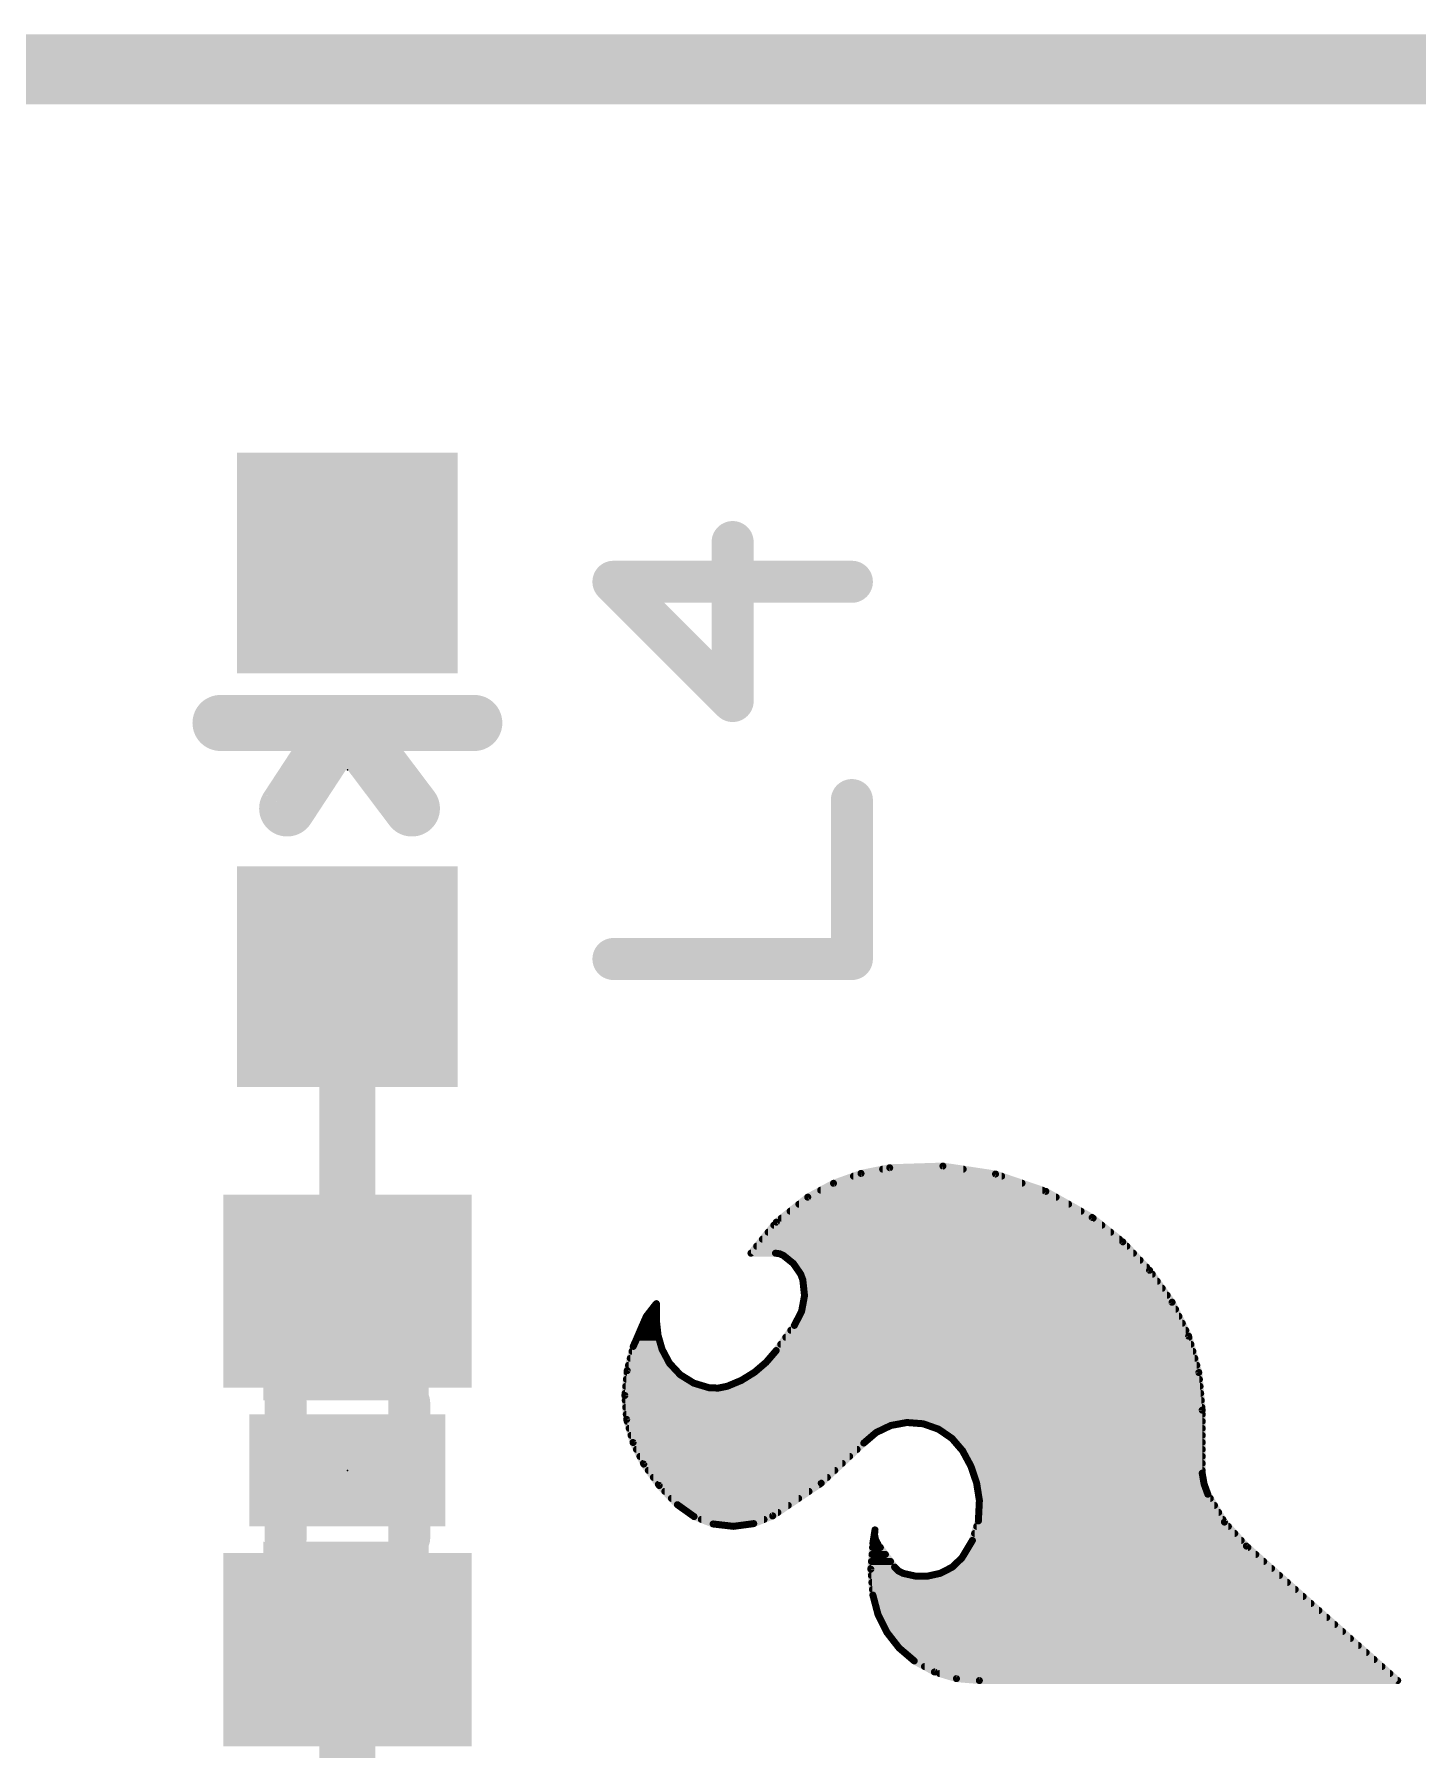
# Model space of a CAD drawing. Extents: x -3.8 to 20.4, y -11.4 to 31.9.
# Drawn here: x 12.84 to 17.85, y 25.66 to 31.88 of the extents above; entities that cross this region are included whole.
import ezdxf

# ---------------------------------------------------------------- set-up
doc = ezdxf.new("R2010")
doc.units = 0
for name, color, linetype in [('1', 12, 'CONTINUOUS'), ('16', 132, 'CONTINUOUS'), ('20', 53, 'CONTINUOUS'), ('21', 41, 'CONTINUOUS'), ('23', 53, 'CONTINUOUS'), ('51', 53, 'CONTINUOUS')]:
    doc.layers.add(name, color=color, linetype=linetype)

# ---------------------------------------------------------------- blocks, each defined once
blk = doc.blocks.new('RECT')
blk.add_solid([(-0.5, -0.5), (0.5, -0.5), (-0.5, 0.5), (0.5, 0.5)])

msp = doc.modelspace()

# ---------------------------------------------------------------- linework, layer by layer
at = {"layer": '1', "const_width": 0.2032}
for points in [[(0, 31.75), (20.32, 31.75)], [(13.97, 27.32), (13.97, 28.46)], [(13.97, 25.4), (13.97, 26.02)]]:
    msp.add_lwpolyline(points, dxfattribs=at)
at = {"layer": '1', "const_width": 0.1016}
for points in [[(14.0208, 28.46, 1), (13.9192, 28.46)], [(13.9192, 27.32, 1), (14.0208, 27.32)], [(14.0208, 26.02, 1), (13.9192, 26.02)]]:
    msp.add_lwpolyline(points, format="xyb", dxfattribs=at)
at = {"layer": '16', "const_width": 0.2032}
msp.add_lwpolyline([(0, 31.75), (20.32, 31.75)], dxfattribs=at)
at = {"layer": '20', "const_width": 0.254}
msp.add_lwpolyline([(20.32, 31.75), (0, 31.75)], dxfattribs=at)
at = {"layer": '21'}
for points, const_width in [([(15.3666, 29.4597), (15.3666, 30.0359)], 0.1524), ([(15.7988, 29.8919), (14.9345, 29.8919)], 0.1524), ([(14.9345, 29.8919), (15.3666, 29.4597)], 0.1524), ([(13.51, 29.38), (13.97, 29.38)], 0.2032), ([(14.43, 29.38), (13.97, 29.38)], 0.2032), ([(13.97, 29.38), (14.2038, 29.07)], 0.2032), ([(13.9446, 29.3646), (13.7516, 29.07)], 0.2032), ([(15.7988, 28.5242), (15.7988, 29.1004)], 0.1524), ([(14.9345, 28.5242), (15.7988, 28.5242)], 0.1524), ([(15.832, 27.7466), (15.7322, 27.7108)], 0.0254), ([(15.8046, 27.7368), (16.3418, 27.7368)], 0.0254), ([(15.936, 27.7673), (15.832, 27.7466)], 0.0254), ([(15.9103, 27.7622), (16.2024, 27.7622)], 0.0254), ([(16.1288, 27.7733), (15.936, 27.7673)], 0.0254), ([(16.3195, 27.7445), (16.1288, 27.7733)], 0.0254), ([(16.5019, 27.6817), (16.3195, 27.7445)], 0.0254), ([(15.7322, 27.7108), (15.6388, 27.6607)], 0.0254), ([(15.6859, 27.686), (16.4894, 27.686)], 0.0254), ([(15.7338, 27.7114), (16.4156, 27.7114)], 0.0254), ([(16.67, 27.587), (16.5019, 27.6817)], 0.0254), ([(15.6388, 27.6607), (15.5251, 27.5701)], 0.0254), ([(15.5749, 27.6098), (16.6295, 27.6098)], 0.0254), ([(15.6068, 27.6352), (16.5844, 27.6352)], 0.0254), ([(15.6387, 27.6606), (16.5393, 27.6606)], 0.0254), ([(15.5251, 27.5701), (15.433, 27.4575)], 0.0254), ([(15.516, 27.559), (16.705, 27.559)], 0.0254), ([(15.5431, 27.5844), (16.6733, 27.5844)], 0.0254), ([(16.7807, 27.4986), (16.67, 27.587)], 0.0254), ([(15.4537, 27.4828), (16.7956, 27.4828)], 0.0254), ([(15.4745, 27.5082), (16.7686, 27.5082)], 0.0254), ([(15.4953, 27.5336), (16.7368, 27.5336)], 0.0254), ([(16.8779, 27.3954), (16.7807, 27.4986)], 0.0254), ([(15.433, 27.4575), (15.5219, 27.4575)], 0.0254), ([(15.5219, 27.4575), (15.5364, 27.4555)], 0.0254), ([(15.5226, 27.4574), (16.8195, 27.4574)], 0.0254), ([(15.5364, 27.4555), (15.5499, 27.4498)], 0.0254), ([(15.5499, 27.4498), (15.5866, 27.4202)], 0.0254), ([(15.572, 27.432), (16.8434, 27.432)], 0.0254), ([(15.5866, 27.4202), (15.6134, 27.3813)], 0.0254), ([(15.596, 27.4066), (16.8674, 27.4066)], 0.0254), ([(15.6134, 27.3813), (15.621, 27.3609)], 0.0254), ([(15.6134, 27.3812), (16.8879, 27.3812)], 0.0254), ([(15.621, 27.3609), (15.6271, 27.3037)], 0.0254), ([(15.6215, 27.3558), (16.9059, 27.3558)], 0.0254), ([(16.9596, 27.2797), (16.8779, 27.3954)], 0.0254), ([(15.6271, 27.3037), (15.6167, 27.2471)], 0.0254), ([(15.6243, 27.3304), (16.9238, 27.3304)], 0.0254), ([(15.627, 27.305), (16.9417, 27.305)], 0.0254), ([(15.0876, 27.272), (15.0538, 27.2285)], 0.0254), ([(15.0738, 27.2542), (15.0901, 27.2542)], 0.0254), ([(15.0901, 27.2745), (15.0876, 27.272)], 0.0254), ([(15.0901, 27.2136), (15.0901, 27.2746)], 0.0254), ([(15.0901, 27.2746), (15.0901, 27.2745)], 0.0254), ([(15.6167, 27.2471), (15.5905, 27.1958)], 0.0254), ([(15.618, 27.2542), (16.972, 27.2542)], 0.0254), ([(15.6227, 27.2796), (16.9596, 27.2796)], 0.0254), ([(17.0196, 27.1567), (16.9596, 27.2797)], 0.0254), ([(15.0317, 27.1781), (15.0165, 27.1425)], 0.0254), ([(15.0538, 27.2285), (15.0317, 27.1781)], 0.0254), ([(15.0317, 27.178), (15.0941, 27.178)], 0.0254), ([(15.0428, 27.2034), (15.0912, 27.2034)], 0.0254), ([(15.054, 27.2288), (15.0901, 27.2288)], 0.0254), ([(15.096, 27.1607), (15.0901, 27.2136)], 0.0254), ([(15.5905, 27.1958), (15.5245, 27.1044)], 0.0254), ([(15.5776, 27.178), (17.0092, 27.178)], 0.0254), ([(15.5944, 27.2034), (16.9968, 27.2034)], 0.0254), ([(15.6074, 27.2288), (16.9844, 27.2288)], 0.0254), ([(15.0063, 27.1196), (14.9844, 27.0319)], 0.0254), ([(15.0165, 27.1425), (15.0063, 27.1196)], 0.0254), ([(15.0097, 27.1272), (15.1055, 27.1272)], 0.0254), ([(15.0208, 27.1526), (15.0983, 27.1526)], 0.0254), ([(15.1105, 27.1095), (15.096, 27.1607)], 0.0254), ([(15.1375, 27.0587), (15.1105, 27.1095)], 0.0254), ([(15.541, 27.1272), (17.0278, 27.1272)], 0.0254), ([(15.5593, 27.1526), (17.0207, 27.1526)], 0.0254), ([(17.0564, 27.0248), (17.0196, 27.1567)], 0.0254), ([(14.9891, 27.051), (15.1447, 27.051)], 0.0254), ([(14.9955, 27.0764), (15.1281, 27.0764)], 0.0254), ([(15.0019, 27.1018), (15.1146, 27.1018)], 0.0254), ([(15.1767, 27.0167), (15.1375, 27.0587)], 0.0254), ([(15.4881, 27.062), (15.4457, 27.0257)], 0.0254), ([(15.4752, 27.051), (17.0491, 27.051)], 0.0254), ([(15.5245, 27.1044), (15.4881, 27.062)], 0.0254), ([(15.5004, 27.0764), (17.042, 27.0764)], 0.0254), ([(15.5223, 27.1018), (17.0349, 27.1018)], 0.0254), ([(14.9844, 27.0319), (14.9758, 26.9418)], 0.0254), ([(14.9813, 27.0002), (15.2033, 27.0002)], 0.0254), ([(14.9838, 27.0256), (15.1684, 27.0256)], 0.0254), ([(15.2256, 26.9864), (15.1767, 27.0167)], 0.0254), ([(15.2806, 26.9698), (15.2256, 26.9864)], 0.0254), ([(15.3982, 26.9964), (15.3467, 26.9749)], 0.0254), ([(15.4457, 27.0257), (15.3982, 26.9964)], 0.0254), ([(15.4044, 27.0002), (17.0586, 27.0002)], 0.0254), ([(15.4455, 27.0256), (17.0562, 27.0256)], 0.0254), ([(17.0688, 26.8885), (17.0564, 27.0248)], 0.0254), ([(14.9758, 26.9418), (14.9824, 26.8549)], 0.0254), ([(14.9765, 26.9494), (17.0633, 26.9494)], 0.0254), ([(14.9772, 26.924), (17.0656, 26.924)], 0.0254), ([(14.9789, 26.9748), (15.264, 26.9748)], 0.0254), ([(15.314, 26.9684), (15.2806, 26.9698)], 0.0254), ([(15.3467, 26.9749), (15.314, 26.9684)], 0.0254), ([(15.3462, 26.9748), (17.061, 26.9748)], 0.0254), ([(14.9791, 26.8986), (17.0679, 26.8986)], 0.0254), ([(14.981, 26.8732), (17.0688, 26.8732)], 0.0254), ([(17.0688, 26.6599), (17.0688, 26.8885)], 0.0254), ([(14.9824, 26.8549), (15.0056, 26.7709)], 0.0254), ([(14.9844, 26.8478), (17.0688, 26.8478)], 0.0254), ([(14.9914, 26.8224), (15.9183, 26.8224)], 0.0254), ([(14.9984, 26.797), (15.8747, 26.797)], 0.0254), ([(15.842, 26.7691), (15.8869, 26.8074)], 0.0254), ([(15.8869, 26.8074), (15.9403, 26.8329)], 0.0254), ([(15.9403, 26.8329), (15.9983, 26.8436)], 0.0254), ([(15.9983, 26.8436), (16.0572, 26.839)], 0.0254), ([(16.0572, 26.839), (16.1129, 26.8194)], 0.0254), ([(16.1044, 26.8224), (17.0688, 26.8224)], 0.0254), ([(16.1129, 26.8194), (16.1616, 26.786)], 0.0254), ([(16.1456, 26.797), (17.0688, 26.797)], 0.0254), ([(15.0054, 26.7716), (15.8449, 26.7716)], 0.0254), ([(15.0056, 26.7709), (15.0444, 26.6929)], 0.0254), ([(15.0179, 26.7462), (15.8177, 26.7462)], 0.0254), ([(15.6876, 26.6236), (15.842, 26.7691)], 0.0254), ([(16.1616, 26.786), (16.2001, 26.7412)], 0.0254), ([(16.174, 26.7716), (17.0688, 26.7716)], 0.0254), ([(16.1958, 26.7462), (17.0688, 26.7462)], 0.0254), ([(16.2001, 26.7412), (16.2305, 26.6848)], 0.0254), ([(15.0305, 26.7208), (15.7907, 26.7208)], 0.0254), ([(15.0432, 26.6954), (15.7638, 26.6954)], 0.0254), ([(15.0444, 26.6929), (15.1004, 26.6152)], 0.0254), ([(15.0609, 26.67), (15.7368, 26.67)], 0.0254), ([(16.2111, 26.7208), (17.0688, 26.7208)], 0.0254), ([(16.2248, 26.6954), (17.0688, 26.6954)], 0.0254), ([(16.2305, 26.6848), (16.251, 26.6241)], 0.0254), ([(16.2355, 26.67), (17.0688, 26.67)], 0.0254), ([(15.0792, 26.6446), (15.7099, 26.6446)], 0.0254), ([(15.0975, 26.6192), (15.6811, 26.6192)], 0.0254), ([(15.1004, 26.6152), (15.1663, 26.5456)], 0.0254), ([(15.5118, 26.505), (15.6876, 26.6236)], 0.0254), ([(16.2441, 26.6446), (17.0715, 26.6446)], 0.0254), ([(16.251, 26.6241), (16.2611, 26.5608)], 0.0254), ([(16.2518, 26.6192), (17.0763, 26.6192)], 0.0254), ([(17.0756, 26.6209), (17.0688, 26.6599)], 0.0254), ([(17.0891, 26.5837), (17.0756, 26.6209)], 0.0254), ([(15.1207, 26.5938), (15.6434, 26.5938)], 0.0254), ([(15.1447, 26.5684), (15.6058, 26.5684)], 0.0254), ([(15.1663, 26.5456), (15.2267, 26.5025)], 0.0254), ([(16.2558, 26.5938), (17.0854, 26.5938)], 0.0254), ([(16.2611, 26.5608), (16.2574, 26.4868)], 0.0254), ([(16.2599, 26.5684), (17.0982, 26.5684)], 0.0254), ([(17.1493, 26.4825), (17.0891, 26.5837)], 0.0254), ([(15.1699, 26.543), (15.5681, 26.543)], 0.0254), ([(15.2055, 26.5176), (15.5305, 26.5176)], 0.0254), ([(15.2267, 26.5025), (15.2959, 26.4757)], 0.0254), ([(15.2532, 26.4922), (15.4803, 26.4922)], 0.0254), ([(15.4431, 26.477), (15.5118, 26.505)], 0.0254), ([(16.2574, 26.4868), (16.2358, 26.416)], 0.0254), ([(16.2577, 26.4922), (17.1435, 26.4922)], 0.0254), ([(16.259, 26.5176), (17.1284, 26.5176)], 0.0254), ([(16.2602, 26.543), (17.1133, 26.543)], 0.0254), ([(15.2959, 26.4757), (15.3696, 26.4671)], 0.0254), ([(15.3696, 26.4671), (15.4431, 26.477)], 0.0254), ([(15.8826, 26.4542), (15.875, 26.4059)], 0.0254), ([(15.8806, 26.4414), (15.8814, 26.4414)], 0.0254), ([(15.8809, 26.4365), (15.8826, 26.4542)], 0.0254), ([(15.8844, 26.4191), (15.8809, 26.4365)], 0.0254), ([(16.2436, 26.4414), (17.1869, 26.4414)], 0.0254), ([(16.2513, 26.4668), (17.1637, 26.4668)], 0.0254), ([(17.2288, 26.3957), (17.1493, 26.4825)], 0.0254), ([(15.875, 26.4059), (15.8677, 26.3119)], 0.0254), ([(15.8718, 26.3652), (15.9205, 26.3652)], 0.0254), ([(15.8738, 26.3906), (15.9021, 26.3906)], 0.0254), ([(15.8766, 26.416), (15.886, 26.416)], 0.0254), ([(15.8928, 26.4034), (15.8844, 26.4191)], 0.0254), ([(15.9537, 26.3195), (15.8928, 26.4034)], 0.0254), ([(16.2358, 26.416), (16.1976, 26.3526)], 0.0254), ([(16.2052, 26.3652), (17.2631, 26.3652)], 0.0254), ([(16.2205, 26.3906), (17.2345, 26.3906)], 0.0254), ([(16.2358, 26.416), (17.2102, 26.416)], 0.0254), ([(17.7775, 25.9081), (17.2288, 26.3957)], 0.0254), ([(15.8677, 26.3119), (15.875, 26.2179)], 0.0254), ([(15.8678, 26.3144), (15.9587, 26.3144)], 0.0254), ([(15.8698, 26.3398), (15.939, 26.3398)], 0.0254), ([(15.9671, 26.3057), (15.9537, 26.3195)], 0.0254), ([(15.9842, 26.2967), (15.9671, 26.3057)], 0.0254), ([(16.0287, 26.2868), (15.9842, 26.2967)], 0.0254), ([(16.1188, 26.2967), (16.0743, 26.2868)], 0.0254), ([(16.1623, 26.3189), (16.1188, 26.2967)], 0.0254), ([(16.1534, 26.3144), (17.3203, 26.3144)], 0.0254), ([(16.1976, 26.3526), (16.1623, 26.3189)], 0.0254), ([(16.1842, 26.3398), (17.2917, 26.3398)], 0.0254), ([(15.8694, 26.289), (16.0187, 26.289)], 0.0254), ([(15.8714, 26.2636), (17.3775, 26.2636)], 0.0254), ([(15.8734, 26.2382), (17.406, 26.2382)], 0.0254), ([(16.0743, 26.2868), (16.0287, 26.2868)], 0.0254), ([(16.0843, 26.289), (17.3489, 26.289)], 0.0254), ([(15.875, 26.2179), (15.8934, 26.148)], 0.0254), ([(15.8763, 26.2128), (17.4346, 26.2128)], 0.0254), ([(15.883, 26.1874), (17.4632, 26.1874)], 0.0254), ([(15.8897, 26.162), (17.4918, 26.162)], 0.0254), ([(15.8934, 26.148), (15.9255, 26.0832)], 0.0254), ([(15.8991, 26.1366), (17.5204, 26.1366)], 0.0254), ([(15.9116, 26.1112), (17.549, 26.1112)], 0.0254), ([(15.9242, 26.0858), (17.5775, 26.0858)], 0.0254), ([(15.9255, 26.0832), (15.9699, 26.0262)], 0.0254), ([(15.9432, 26.0604), (17.6061, 26.0604)], 0.0254), ([(15.963, 26.035), (17.6347, 26.035)], 0.0254), ([(15.9699, 26.0262), (16.0249, 25.9792)], 0.0254), ([(15.9893, 26.0096), (17.6633, 26.0096)], 0.0254), ([(16.019, 25.9842), (17.6919, 25.9842)], 0.0254), ([(16.0249, 25.9792), (16.0981, 25.9391)], 0.0254), ([(16.0621, 25.9588), (17.7204, 25.9588)], 0.0254), ([(16.0981, 25.9391), (16.178, 25.9151)], 0.0254), ([(16.117, 25.9334), (17.749, 25.9334)], 0.0254), ([(16.178, 25.9151), (16.2611, 25.9081)], 0.0254), ([(16.2611, 25.9081), (17.7775, 25.9081)], 0.0254)]:
    msp.add_lwpolyline(points, dxfattribs=dict(at, const_width=const_width))
for points, const_width in [([(15.4047, 30.0359, 1), (15.3285, 30.0359)], 0.0762), ([(14.9614, 29.9188, 1), (14.9075, 29.8649)], 0.0762), ([(14.9345, 29.93, 1), (14.9345, 29.8538)], 0.0762), ([(15.7988, 29.8538, 1), (15.7988, 29.93)], 0.0762), ([(13.51, 29.4308, 1), (13.51, 29.3292)], 0.1016), ([(13.97, 29.4308, 1), (13.97, 29.3292)], 0.1016), ([(14.0106, 29.4106, 1), (13.9294, 29.3494)], 0.1016), ([(13.97, 29.3292, 1), (13.97, 29.4308)], 0.1016), ([(14.43, 29.3292, 1), (14.43, 29.4308)], 0.1016), ([(15.3285, 29.4597, 1), (15.4047, 29.4597)], 0.0762), ([(15.3397, 29.4328, 1), (15.3936, 29.4867)], 0.0762), ([(13.9871, 29.3368, 1), (13.9021, 29.3924)], 0.1016), ([(15.8369, 29.1004, 1), (15.7607, 29.1004)], 0.0762), ([(13.7091, 29.0978, 1), (13.7941, 29.0422)], 0.1016), ([(14.1632, 29.0394, 1), (14.2444, 29.1006)], 0.1016), ([(14.9345, 28.5623, 1), (14.9345, 28.4861)], 0.0762), ([(15.7607, 28.5242, 1), (15.8369, 28.5242)], 0.0762), ([(15.7988, 28.4861, 1), (15.7988, 28.5623)], 0.0762), ([(15.8046, 27.7432, 1), (15.8046, 27.7305)], 0.0127), ([(15.8308, 27.7529, 1), (15.8333, 27.7404)], 0.0127), ([(15.8342, 27.7407, 1), (15.8299, 27.7526)], 0.0127), ([(15.9103, 27.7686, 1), (15.9103, 27.7558)], 0.0127), ([(15.9358, 27.7736, 1), (15.9362, 27.761)], 0.0127), ([(15.9372, 27.7611, 1), (15.9348, 27.7735)], 0.0127), ([(16.1298, 27.7796, 1), (16.1279, 27.7671)], 0.0127), ([(16.129, 27.767, 1), (16.1286, 27.7797)], 0.0127), ([(16.2024, 27.7558, 1), (16.2024, 27.7686)], 0.0127), ([(16.3216, 27.7505, 1), (16.3175, 27.7385)], 0.0127), ([(16.3186, 27.7382, 1), (16.3205, 27.7508)], 0.0127), ([(16.3418, 27.7305, 1), (16.3418, 27.7432)], 0.0127), ([(15.6859, 27.6924, 1), (15.6859, 27.6796)], 0.0127), ([(15.7301, 27.7168, 1), (15.7344, 27.7049)], 0.0127), ([(15.7338, 27.7178, 1), (15.7338, 27.705)], 0.0127), ([(15.7352, 27.7052, 1), (15.7292, 27.7164)], 0.0127), ([(16.4156, 27.705, 1), (16.4156, 27.7178)], 0.0127), ([(16.4894, 27.6796, 1), (16.4894, 27.6924)], 0.0127), ([(16.505, 27.6872, 1), (16.4988, 27.6761)], 0.0127), ([(16.4999, 27.6757, 1), (16.504, 27.6877)], 0.0127), ([(15.5749, 27.6162, 1), (15.5749, 27.6034)], 0.0127), ([(15.6068, 27.6416, 1), (15.6068, 27.6288)], 0.0127), ([(15.6387, 27.667, 1), (15.6387, 27.6543)], 0.0127), ([(15.6358, 27.6663, 1), (15.6418, 27.6551)], 0.0127), ([(15.6428, 27.6557, 1), (15.6348, 27.6657)], 0.0127), ([(16.5393, 27.6543, 1), (16.5393, 27.667)], 0.0127), ([(16.5844, 27.6288, 1), (16.5844, 27.6416)], 0.0127), ([(16.6295, 27.6034, 1), (16.6295, 27.6162)], 0.0127), ([(15.516, 27.5654, 1), (15.516, 27.5526)], 0.0127), ([(15.5211, 27.575, 1), (15.529, 27.5651)], 0.0127), ([(15.53, 27.566, 1), (15.5202, 27.5741)], 0.0127), ([(15.5431, 27.5908, 1), (15.5431, 27.5781)], 0.0127), ([(16.674, 27.592, 1), (16.666, 27.582)], 0.0127), ([(16.6669, 27.5815, 1), (16.6731, 27.5925)], 0.0127), ([(16.6733, 27.5781, 1), (16.6733, 27.5908)], 0.0127), ([(16.705, 27.5526, 1), (16.705, 27.5654)], 0.0127), ([(15.4537, 27.4892, 1), (15.4537, 27.4764)], 0.0127), ([(15.4745, 27.5146, 1), (15.4745, 27.5019)], 0.0127), ([(15.4953, 27.54, 1), (15.4953, 27.5272)], 0.0127), ([(16.7368, 27.5272, 1), (16.7368, 27.54)], 0.0127), ([(16.7686, 27.5019, 1), (16.7686, 27.5146)], 0.0127), ([(16.7853, 27.5029, 1), (16.7761, 27.4942)], 0.0127), ([(16.7767, 27.4936, 1), (16.7847, 27.5035)], 0.0127), ([(16.7956, 27.4764, 1), (16.7956, 27.4892)], 0.0127), ([(15.433, 27.4639, 1), (15.433, 27.4511)], 0.0127), ([(15.4281, 27.4615, 1), (15.4379, 27.4535)], 0.0127), ([(15.5228, 27.4638, 1), (15.521, 27.4512)], 0.0127), ([(15.5226, 27.4638, 1), (15.5226, 27.451)], 0.0127), ([(15.5219, 27.4511, 1), (15.5219, 27.4639)], 0.0127), ([(15.5389, 27.4614, 1), (15.5339, 27.4497)], 0.0127), ([(15.5356, 27.4492, 1), (15.5373, 27.4618)], 0.0127), ([(15.5539, 27.4547, 1), (15.5459, 27.4449)], 0.0127), ([(15.5474, 27.444, 1), (15.5524, 27.4556)], 0.0127), ([(15.572, 27.4384, 1), (15.572, 27.4257)], 0.0127), ([(15.5919, 27.4238, 1), (15.5814, 27.4166)], 0.0127), ([(15.5826, 27.4152, 1), (15.5906, 27.4251)], 0.0127), ([(16.8195, 27.451, 1), (16.8195, 27.4638)], 0.0127), ([(16.8434, 27.4257, 1), (16.8434, 27.4384)], 0.0127), ([(15.596, 27.413, 1), (15.596, 27.4002)], 0.0127), ([(15.6194, 27.3835, 1), (15.6074, 27.3791)], 0.0127), ([(15.6134, 27.3876, 1), (15.6134, 27.3748)], 0.0127), ([(15.6082, 27.3777, 1), (15.6186, 27.3849)], 0.0127), ([(15.6273, 27.3616, 1), (15.6147, 27.3602)], 0.0127), ([(15.615, 27.3587, 1), (15.627, 27.3631)], 0.0127), ([(15.6215, 27.3622, 1), (15.6215, 27.3495)], 0.0127), ([(16.8674, 27.4002, 1), (16.8674, 27.413)], 0.0127), ([(16.8831, 27.3991, 1), (16.8727, 27.3918)], 0.0127), ([(16.8733, 27.3911, 1), (16.8825, 27.3998)], 0.0127), ([(16.8879, 27.3748, 1), (16.8879, 27.3876)], 0.0127), ([(16.9059, 27.3495, 1), (16.9059, 27.3622)], 0.0127), ([(15.6243, 27.3368, 1), (15.6243, 27.324)], 0.0127), ([(15.627, 27.3114, 1), (15.627, 27.2986)], 0.0127), ([(15.6208, 27.303, 1), (15.6335, 27.3043)], 0.0127), ([(15.6334, 27.3025, 1), (15.6209, 27.3048)], 0.0127), ([(16.9238, 27.324, 1), (16.9238, 27.3368)], 0.0127), ([(16.9417, 27.2986, 1), (16.9417, 27.3114)], 0.0127), ([(15.0738, 27.2606, 1), (15.0738, 27.2478)], 0.0127), ([(15.0831, 27.2765, 1), (15.0921, 27.2675)], 0.0127), ([(15.0926, 27.2681, 1), (15.0826, 27.2759)], 0.0127), ([(15.0965, 27.2746, 1), (15.0838, 27.2746)], 0.0127), ([(15.0965, 27.2746, 1), (15.0838, 27.2746)], 0.0127), ([(15.0838, 27.2745, 1), (15.0965, 27.2745)], 0.0127), ([(15.0946, 27.27, 1), (15.0856, 27.279)], 0.0127), ([(15.0901, 27.2478, 1), (15.0901, 27.2606)], 0.0127), ([(15.6104, 27.2482, 1), (15.6229, 27.2459)], 0.0127), ([(15.6223, 27.2442, 1), (15.611, 27.25)], 0.0127), ([(15.618, 27.2606, 1), (15.618, 27.2478)], 0.0127), ([(15.6227, 27.286, 1), (15.6227, 27.2733)], 0.0127), ([(16.9653, 27.2825, 1), (16.9539, 27.2769)], 0.0127), ([(16.9544, 27.276, 1), (16.9648, 27.2834)], 0.0127), ([(16.9596, 27.2733, 1), (16.9596, 27.286)], 0.0127), ([(16.972, 27.2478, 1), (16.972, 27.2606)], 0.0127), ([(15.0317, 27.1844, 1), (15.0317, 27.1716)], 0.0127), ([(15.0259, 27.1806, 1), (15.0375, 27.1756)], 0.0127), ([(15.0375, 27.1756, 1), (15.0259, 27.1806)], 0.0127), ([(15.0428, 27.2098, 1), (15.0428, 27.1971)], 0.0127), ([(15.0488, 27.2324, 1), (15.0588, 27.2246)], 0.0127), ([(15.054, 27.2352, 1), (15.054, 27.2224)], 0.0127), ([(15.0596, 27.226, 1), (15.048, 27.2311)], 0.0127), ([(15.0964, 27.2143, 1), (15.0838, 27.2129)], 0.0127), ([(15.0838, 27.2136, 1), (15.0965, 27.2136)], 0.0127), ([(15.0901, 27.2224, 1), (15.0901, 27.2352)], 0.0127), ([(15.0912, 27.1971, 1), (15.0912, 27.2098)], 0.0127), ([(15.0941, 27.1716, 1), (15.0941, 27.1844)], 0.0127), ([(15.5776, 27.1844, 1), (15.5776, 27.1716)], 0.0127), ([(15.5848, 27.1987, 1), (15.5962, 27.1929)], 0.0127), ([(15.5956, 27.1921, 1), (15.5854, 27.1995)], 0.0127), ([(15.5944, 27.2098, 1), (15.5944, 27.1971)], 0.0127), ([(15.6074, 27.2352, 1), (15.6074, 27.2224)], 0.0127), ([(16.9844, 27.2224, 1), (16.9844, 27.2352)], 0.0127), ([(16.9968, 27.1971, 1), (16.9968, 27.2098)], 0.0127), ([(17.0092, 27.1716, 1), (17.0092, 27.1844)], 0.0127), ([(15.0005, 27.1222, 1), (15.0121, 27.117)], 0.0127), ([(15.0125, 27.1181, 1), (15.0001, 27.1211)], 0.0127), ([(15.0097, 27.1336, 1), (15.0097, 27.1209)], 0.0127), ([(15.0107, 27.145, 1), (15.0223, 27.14)], 0.0127), ([(15.0223, 27.1399, 1), (15.0107, 27.1451)], 0.0127), ([(15.0208, 27.159, 1), (15.0208, 27.1462)], 0.0127), ([(15.1021, 27.1624, 1), (15.0899, 27.159)], 0.0127), ([(15.0897, 27.16, 1), (15.1023, 27.1614)], 0.0127), ([(15.0983, 27.1462, 1), (15.0983, 27.159)], 0.0127), ([(15.1161, 27.1125, 1), (15.1049, 27.1065)], 0.0127), ([(15.1055, 27.1209, 1), (15.1055, 27.1336)], 0.0127), ([(15.541, 27.1336, 1), (15.541, 27.1209)], 0.0127), ([(15.5593, 27.159, 1), (15.5593, 27.1462)], 0.0127), ([(17.0257, 27.1584, 1), (17.0135, 27.155)], 0.0127), ([(17.0139, 27.1539, 1), (17.0253, 27.1594)], 0.0127), ([(17.0207, 27.1462, 1), (17.0207, 27.159)], 0.0127), ([(17.0278, 27.1209, 1), (17.0278, 27.1336)], 0.0127), ([(14.9891, 27.0574, 1), (14.9891, 27.0447)], 0.0127), ([(14.9955, 27.0828, 1), (14.9955, 27.07)], 0.0127), ([(15.0019, 27.1082, 1), (15.0019, 27.0954)], 0.0127), ([(15.1044, 27.1078, 1), (15.1166, 27.1112)], 0.0127), ([(15.1146, 27.0954, 1), (15.1146, 27.1082)], 0.0127), ([(15.1281, 27.07, 1), (15.1281, 27.0828)], 0.0127), ([(15.1421, 27.0631, 1), (15.1328, 27.0544)], 0.0127), ([(15.1319, 27.0558, 1), (15.1431, 27.0617)], 0.0127), ([(15.1447, 27.0447, 1), (15.1447, 27.0574)], 0.0127), ([(15.4752, 27.0574, 1), (15.4752, 27.0447)], 0.0127), ([(15.4833, 27.0662, 1), (15.4929, 27.0579)], 0.0127), ([(15.4922, 27.0572, 1), (15.484, 27.0669)], 0.0127), ([(15.5004, 27.0828, 1), (15.5004, 27.07)], 0.0127), ([(15.5223, 27.1082, 1), (15.5223, 27.0954)], 0.0127), ([(15.5194, 27.1081, 1), (15.5296, 27.1007)], 0.0127), ([(15.5293, 27.1003, 1), (15.5197, 27.1085)], 0.0127), ([(17.0349, 27.0954, 1), (17.0349, 27.1082)], 0.0127), ([(17.042, 27.07, 1), (17.042, 27.0828)], 0.0127), ([(17.0491, 27.0447, 1), (17.0491, 27.0574)], 0.0127), ([(14.9813, 27.0066, 1), (14.9813, 26.9938)], 0.0127), ([(14.9838, 27.032, 1), (14.9838, 27.0192)], 0.0127), ([(14.9907, 27.0312, 1), (14.978, 27.0325)], 0.0127), ([(14.9782, 27.0334, 1), (14.9905, 27.0303)], 0.0127), ([(15.1684, 27.0192, 1), (15.1684, 27.032)], 0.0127), ([(15.1801, 27.0221, 1), (15.1734, 27.0113)], 0.0127), ([(15.1721, 27.0124, 1), (15.1814, 27.0211)], 0.0127), ([(15.2033, 26.9938, 1), (15.2033, 27.0066)], 0.0127), ([(15.2274, 26.9925, 1), (15.2237, 26.9803)], 0.0127), ([(15.2222, 26.981, 1), (15.2289, 26.9918)], 0.0127), ([(15.3949, 27.0018, 1), (15.4015, 26.991)], 0.0127), ([(15.4007, 26.9905, 1), (15.3958, 27.0022)], 0.0127), ([(15.4044, 27.0066, 1), (15.4044, 26.9938)], 0.0127), ([(15.4455, 27.032, 1), (15.4455, 27.0192)], 0.0127), ([(15.4416, 27.0305, 1), (15.4498, 27.0209)], 0.0127), ([(15.449, 27.0203, 1), (15.4424, 27.0311)], 0.0127), ([(17.0627, 27.0254, 1), (17.0501, 27.0242)], 0.0127), ([(17.0503, 27.0231, 1), (17.0625, 27.0265)], 0.0127), ([(17.0562, 27.0192, 1), (17.0562, 27.032)], 0.0127), ([(17.0586, 26.9938, 1), (17.0586, 27.0066)], 0.0127), ([(14.9821, 26.9423, 1), (14.9695, 26.9413)], 0.0127), ([(14.9695, 26.9424, 1), (14.9821, 26.9412)], 0.0127), ([(14.9765, 26.9558, 1), (14.9765, 26.943)], 0.0127), ([(14.9772, 26.9304, 1), (14.9772, 26.9177)], 0.0127), ([(14.9789, 26.9812, 1), (14.9789, 26.9685)], 0.0127), ([(15.264, 26.9685, 1), (15.264, 26.9812)], 0.0127), ([(15.2809, 26.9761, 1), (15.2803, 26.9635)], 0.0127), ([(15.2788, 26.9637, 1), (15.2824, 26.9759)], 0.0127), ([(15.3127, 26.9746, 1), (15.3152, 26.9622)], 0.0127), ([(15.3137, 26.962, 1), (15.3142, 26.9747)], 0.0127), ([(15.3462, 26.9812, 1), (15.3462, 26.9685)], 0.0127), ([(15.3443, 26.9808, 1), (15.3491, 26.969)], 0.0127), ([(15.3479, 26.9687, 1), (15.3455, 26.9811)], 0.0127), ([(17.061, 26.9685, 1), (17.061, 26.9812)], 0.0127), ([(17.0633, 26.943, 1), (17.0633, 26.9558)], 0.0127), ([(17.0656, 26.9177, 1), (17.0656, 26.9304)], 0.0127), ([(14.9791, 26.905, 1), (14.9791, 26.8923)], 0.0127), ([(14.981, 26.8796, 1), (14.981, 26.8668)], 0.0127), ([(17.0752, 26.8885, 1), (17.0624, 26.8885)], 0.0127), ([(17.0625, 26.8879, 1), (17.0751, 26.8891)], 0.0127), ([(17.0679, 26.8923, 1), (17.0679, 26.905)], 0.0127), ([(17.0688, 26.8668, 1), (17.0688, 26.8796)], 0.0127), ([(14.9885, 26.8566, 1), (14.9763, 26.8532)], 0.0127), ([(14.9761, 26.8544, 1), (14.9888, 26.8554)], 0.0127), ([(14.9844, 26.8542, 1), (14.9844, 26.8415)], 0.0127), ([(14.9914, 26.8288, 1), (14.9914, 26.8161)], 0.0127), ([(14.9984, 26.8034, 1), (14.9984, 26.7906)], 0.0127), ([(15.8747, 26.7906, 1), (15.8747, 26.8034)], 0.0127), ([(15.8842, 26.8132, 1), (15.8897, 26.8017)], 0.0127), ([(15.8911, 26.8026, 1), (15.8828, 26.8123)], 0.0127), ([(15.9183, 26.8161, 1), (15.9183, 26.8288)], 0.0127), ([(15.9391, 26.8391, 1), (15.9414, 26.8266)], 0.0127), ([(15.943, 26.8271, 1), (15.9375, 26.8386)], 0.0127), ([(15.9988, 26.85, 1), (15.9978, 26.8373)], 0.0127), ([(15.9995, 26.8374, 1), (15.9972, 26.8499)], 0.0127), ([(16.0593, 26.845, 1), (16.0551, 26.8331)], 0.0127), ([(16.0567, 26.8327, 1), (16.0577, 26.8454)], 0.0127), ([(16.1044, 26.8288, 1), (16.1044, 26.8161)], 0.0127), ([(16.1165, 26.8246, 1), (16.1093, 26.8142)], 0.0127), ([(16.1108, 26.8134, 1), (16.115, 26.8254)], 0.0127), ([(16.1456, 26.8034, 1), (16.1456, 26.7906)], 0.0127), ([(17.0688, 26.8415, 1), (17.0688, 26.8542)], 0.0127), ([(17.0688, 26.8161, 1), (17.0688, 26.8288)], 0.0127), ([(17.0688, 26.7906, 1), (17.0688, 26.8034)], 0.0127), ([(15.0054, 26.778, 1), (15.0054, 26.7653)], 0.0127), ([(15.0113, 26.7737, 1), (14.9999, 26.7681)], 0.0127), ([(14.9995, 26.7692, 1), (15.0117, 26.7726)], 0.0127), ([(15.0179, 26.7526, 1), (15.0179, 26.7399)], 0.0127), ([(15.8177, 26.7399, 1), (15.8177, 26.7526)], 0.0127), ([(15.8379, 26.7739, 1), (15.8461, 26.7643)], 0.0127), ([(15.8464, 26.7645, 1), (15.8376, 26.7737)], 0.0127), ([(15.8449, 26.7653, 1), (15.8449, 26.778)], 0.0127), ([(16.1665, 26.7902, 1), (16.1568, 26.7819)], 0.0127), ([(16.1581, 26.7808, 1), (16.1652, 26.7913)], 0.0127), ([(16.174, 26.778, 1), (16.174, 26.7653)], 0.0127), ([(16.1958, 26.7526, 1), (16.1958, 26.7399)], 0.0127), ([(16.2057, 26.7442, 1), (16.1945, 26.7382)], 0.0127), ([(16.1953, 26.7371, 1), (16.2049, 26.7453)], 0.0127), ([(17.0688, 26.7653, 1), (17.0688, 26.778)], 0.0127), ([(17.0688, 26.7399, 1), (17.0688, 26.7526)], 0.0127), ([(15.0305, 26.7272, 1), (15.0305, 26.7144)], 0.0127), ([(15.0432, 26.7018, 1), (15.0432, 26.6891)], 0.0127), ([(15.0496, 26.6966, 1), (15.0392, 26.6892)], 0.0127), ([(15.0387, 26.6901, 1), (15.0501, 26.6957)], 0.0127), ([(15.0609, 26.6764, 1), (15.0609, 26.6637)], 0.0127), ([(15.7368, 26.6637, 1), (15.7368, 26.6764)], 0.0127), ([(15.7638, 26.6891, 1), (15.7638, 26.7018)], 0.0127), ([(15.7907, 26.7144, 1), (15.7907, 26.7272)], 0.0127), ([(16.2111, 26.7272, 1), (16.2111, 26.7144)], 0.0127), ([(16.2248, 26.7018, 1), (16.2248, 26.6891)], 0.0127), ([(16.2365, 26.6868, 1), (16.2245, 26.6828)], 0.0127), ([(16.2249, 26.6818, 1), (16.2361, 26.6878)], 0.0127), ([(16.2355, 26.6764, 1), (16.2355, 26.6637)], 0.0127), ([(17.0688, 26.7144, 1), (17.0688, 26.7272)], 0.0127), ([(17.0688, 26.6891, 1), (17.0688, 26.7018)], 0.0127), ([(17.0688, 26.6637, 1), (17.0688, 26.6764)], 0.0127), ([(15.0792, 26.651, 1), (15.0792, 26.6382)], 0.0127), ([(15.0975, 26.6256, 1), (15.0975, 26.6129)], 0.0127), ([(15.1051, 26.6196, 1), (15.0958, 26.6108)], 0.0127), ([(15.0953, 26.6115, 1), (15.1056, 26.6189)], 0.0127), ([(15.6811, 26.6129, 1), (15.6811, 26.6256)], 0.0127), ([(15.6833, 26.6282, 1), (15.692, 26.619)], 0.0127), ([(15.6912, 26.6184, 1), (15.6841, 26.6289)], 0.0127), ([(15.7099, 26.6382, 1), (15.7099, 26.651)], 0.0127), ([(16.2441, 26.651, 1), (16.2441, 26.6382)], 0.0127), ([(16.2573, 26.6251, 1), (16.2448, 26.6231)], 0.0127), ([(16.245, 26.6221, 1), (16.257, 26.6261)], 0.0127), ([(16.2518, 26.6256, 1), (16.2518, 26.6129)], 0.0127), ([(17.0624, 26.6599, 1), (17.0752, 26.6599)], 0.0127), ([(17.0751, 26.661, 1), (17.0625, 26.6588)], 0.0127), ([(17.0816, 26.6231, 1), (17.0697, 26.6188)], 0.0127), ([(17.0694, 26.6198, 1), (17.0819, 26.622)], 0.0127), ([(17.0715, 26.6382, 1), (17.0715, 26.651)], 0.0127), ([(17.0763, 26.6129, 1), (17.0763, 26.6256)], 0.0127), ([(15.1207, 26.6002, 1), (15.1207, 26.5875)], 0.0127), ([(15.1447, 26.5748, 1), (15.1447, 26.562)], 0.0127), ([(15.17, 26.5508, 1), (15.1626, 26.5404)], 0.0127), ([(15.6058, 26.562, 1), (15.6058, 26.5748)], 0.0127), ([(15.6434, 26.5875, 1), (15.6434, 26.6002)], 0.0127), ([(16.2558, 26.6002, 1), (16.2558, 26.5875)], 0.0127), ([(16.2599, 26.5748, 1), (16.2599, 26.562)], 0.0127), ([(16.2674, 26.5605, 1), (16.2548, 26.5611)], 0.0127), ([(16.2548, 26.5598, 1), (16.2674, 26.5618)], 0.0127), ([(17.0946, 26.5869, 1), (17.0836, 26.5805)], 0.0127), ([(17.0831, 26.5815, 1), (17.0951, 26.5859)], 0.0127), ([(17.0854, 26.5875, 1), (17.0854, 26.6002)], 0.0127), ([(17.0982, 26.562, 1), (17.0982, 26.5748)], 0.0127), ([(15.1617, 26.5412, 1), (15.1709, 26.55)], 0.0127), ([(15.1699, 26.5494, 1), (15.1699, 26.5367)], 0.0127), ([(15.2055, 26.524, 1), (15.2055, 26.5113)], 0.0127), ([(15.229, 26.5084, 1), (15.2244, 26.4965)], 0.0127), ([(15.223, 26.4973, 1), (15.2304, 26.5076)], 0.0127), ([(15.2532, 26.4986, 1), (15.2532, 26.4858)], 0.0127), ([(15.4803, 26.4858, 1), (15.4803, 26.4986)], 0.0127), ([(15.5082, 26.5103, 1), (15.5154, 26.4997)], 0.0127), ([(15.5142, 26.4991, 1), (15.5094, 26.5109)], 0.0127), ([(15.5305, 26.5113, 1), (15.5305, 26.524)], 0.0127), ([(15.5681, 26.5367, 1), (15.5681, 26.5494)], 0.0127), ([(16.2577, 26.4986, 1), (16.2577, 26.4858)], 0.0127), ([(16.2635, 26.485, 1), (16.2514, 26.4887)], 0.0127), ([(16.259, 26.524, 1), (16.259, 26.5113)], 0.0127), ([(16.2602, 26.5494, 1), (16.2602, 26.5367)], 0.0127), ([(17.1133, 26.5367, 1), (17.1133, 26.5494)], 0.0127), ([(17.1284, 26.5113, 1), (17.1284, 26.524)], 0.0127), ([(17.1435, 26.4858, 1), (17.1435, 26.4986)], 0.0127), ([(15.2966, 26.482, 1), (15.2951, 26.4694)], 0.0127), ([(15.2936, 26.4698, 1), (15.2982, 26.4817)], 0.0127), ([(15.3687, 26.4734, 1), (15.3704, 26.4608)], 0.0127), ([(15.3688, 26.4608, 1), (15.3703, 26.4734)], 0.0127), ([(15.4407, 26.4829, 1), (15.4455, 26.4712)], 0.0127), ([(15.4439, 26.4707, 1), (15.4422, 26.4833)], 0.0127), ([(15.8806, 26.4478, 1), (15.8806, 26.4351)], 0.0127), ([(15.8871, 26.4378, 1), (15.8747, 26.4352)], 0.0127), ([(15.8746, 26.4371, 1), (15.8872, 26.4359)], 0.0127), ([(15.8889, 26.4532, 1), (15.8763, 26.4552)], 0.0127), ([(15.8889, 26.4536, 1), (15.8763, 26.4548)], 0.0127), ([(15.8814, 26.4351, 1), (15.8814, 26.4478)], 0.0127), ([(16.2436, 26.4478, 1), (16.2436, 26.4351)], 0.0127), ([(16.2513, 26.4732, 1), (16.2513, 26.4605)], 0.0127), ([(16.2511, 26.4872, 1), (16.2638, 26.4865)], 0.0127), ([(17.1539, 26.4868, 1), (17.1446, 26.4782)], 0.0127), ([(17.1438, 26.4793, 1), (17.1547, 26.4857)], 0.0127), ([(17.1637, 26.4605, 1), (17.1637, 26.4732)], 0.0127), ([(17.1869, 26.4351, 1), (17.1869, 26.4478)], 0.0127), ([(15.8718, 26.3716, 1), (15.8718, 26.3589)], 0.0127), ([(15.8738, 26.397, 1), (15.8738, 26.3843)], 0.0127), ([(15.8687, 26.4069, 1), (15.8813, 26.4049)], 0.0127), ([(15.8813, 26.4054, 1), (15.8687, 26.4064)], 0.0127), ([(15.8766, 26.4224, 1), (15.8766, 26.4096)], 0.0127), ([(15.89, 26.4221, 1), (15.8788, 26.4161)], 0.0127), ([(15.8782, 26.4178, 1), (15.8906, 26.4203)], 0.0127), ([(15.886, 26.4096, 1), (15.886, 26.4224)], 0.0127), ([(15.8979, 26.4071, 1), (15.8877, 26.3997)], 0.0127), ([(15.8872, 26.4004, 1), (15.8984, 26.4064)], 0.0127), ([(15.9021, 26.3843, 1), (15.9021, 26.397)], 0.0127), ([(15.9205, 26.3589, 1), (15.9205, 26.3716)], 0.0127), ([(16.2052, 26.3716, 1), (16.2052, 26.3589)], 0.0127), ([(16.2205, 26.397, 1), (16.2205, 26.3843)], 0.0127), ([(16.2358, 26.4224, 1), (16.2358, 26.4096)], 0.0127), ([(16.2297, 26.4179, 1), (16.2419, 26.4142)], 0.0127), ([(16.2413, 26.4127, 1), (16.2304, 26.4193)], 0.0127), ([(17.2102, 26.4096, 1), (17.2102, 26.4224)], 0.0127), ([(17.233, 26.4004, 1), (17.2246, 26.391)], 0.0127), ([(17.2241, 26.3914, 1), (17.2335, 26.4)], 0.0127), ([(17.2345, 26.3843, 1), (17.2345, 26.397)], 0.0127), ([(17.2631, 26.3589, 1), (17.2631, 26.3716)], 0.0127), ([(15.874, 26.3124, 1), (15.8613, 26.3114)], 0.0127), ([(15.8613, 26.3124, 1), (15.874, 26.3114)], 0.0127), ([(15.8678, 26.3208, 1), (15.8678, 26.3081)], 0.0127), ([(15.8698, 26.3462, 1), (15.8698, 26.3334)], 0.0127), ([(15.939, 26.3334, 1), (15.939, 26.3462)], 0.0127), ([(15.9582, 26.3239, 1), (15.9492, 26.3151)], 0.0127), ([(15.9486, 26.3158, 1), (15.9588, 26.3232)], 0.0127), ([(15.9587, 26.3081, 1), (15.9587, 26.3208)], 0.0127), ([(15.9701, 26.3113, 1), (15.9642, 26.3001)], 0.0127), ([(15.9626, 26.3013, 1), (15.9717, 26.3101)], 0.0127), ([(15.9856, 26.3029, 1), (15.9828, 26.2905)], 0.0127), ([(16.1202, 26.2905, 1), (16.1174, 26.3029)], 0.0127), ([(16.1534, 26.3208, 1), (16.1534, 26.3081)], 0.0127), ([(16.1579, 26.3235, 1), (16.1666, 26.3143)], 0.0127), ([(16.1651, 26.3133, 1), (16.1594, 26.3246)], 0.0127), ([(16.1842, 26.3462, 1), (16.1842, 26.3334)], 0.0127), ([(16.1922, 26.3559, 1), (16.203, 26.3493)], 0.0127), ([(16.202, 26.348, 1), (16.1932, 26.3572)], 0.0127), ([(17.2917, 26.3334, 1), (17.2917, 26.3462)], 0.0127), ([(17.3203, 26.3081, 1), (17.3203, 26.3208)], 0.0127), ([(15.8694, 26.2954, 1), (15.8694, 26.2827)], 0.0127), ([(15.8714, 26.27, 1), (15.8714, 26.2572)], 0.0127), ([(15.8734, 26.2446, 1), (15.8734, 26.2319)], 0.0127), ([(15.9812, 26.2911, 1), (15.9872, 26.3023)], 0.0127), ([(16.0187, 26.2827, 1), (16.0187, 26.2954)], 0.0127), ([(16.0287, 26.2931, 1), (16.0287, 26.2804)], 0.0127), ([(16.0273, 26.2806, 1), (16.0301, 26.293)], 0.0127), ([(16.0729, 26.293, 1), (16.0757, 26.2806)], 0.0127), ([(16.0743, 26.2804, 1), (16.0743, 26.2931)], 0.0127), ([(16.0843, 26.2954, 1), (16.0843, 26.2827)], 0.0127), ([(16.1159, 26.3024, 1), (16.1217, 26.291)], 0.0127), ([(17.3489, 26.2827, 1), (17.3489, 26.2954)], 0.0127), ([(17.3775, 26.2572, 1), (17.3775, 26.27)], 0.0127), ([(17.406, 26.2319, 1), (17.406, 26.2446)], 0.0127), ([(15.8811, 26.2195, 1), (15.8689, 26.2163)], 0.0127), ([(15.8687, 26.2174, 1), (15.8813, 26.2184)], 0.0127), ([(15.8763, 26.2192, 1), (15.8763, 26.2065)], 0.0127), ([(15.883, 26.1938, 1), (15.883, 26.181)], 0.0127), ([(17.4346, 26.2065, 1), (17.4346, 26.2192)], 0.0127), ([(17.4632, 26.181, 1), (17.4632, 26.1938)], 0.0127), ([(15.8897, 26.1684, 1), (15.8897, 26.1557)], 0.0127), ([(15.8991, 26.1508, 1), (15.8877, 26.1452)], 0.0127), ([(15.8873, 26.1464, 1), (15.8996, 26.1496)], 0.0127), ([(15.8991, 26.143, 1), (15.8991, 26.1303)], 0.0127), ([(15.9116, 26.1176, 1), (15.9116, 26.1048)], 0.0127), ([(17.4918, 26.1557, 1), (17.4918, 26.1684)], 0.0127), ([(17.5204, 26.1303, 1), (17.5204, 26.143)], 0.0127), ([(17.549, 26.1048, 1), (17.549, 26.1176)], 0.0127), ([(15.9242, 26.0922, 1), (15.9242, 26.0795)], 0.0127), ([(15.9305, 26.0871, 1), (15.9205, 26.0793)], 0.0127), ([(15.9198, 26.0804, 1), (15.9312, 26.086)], 0.0127), ([(15.9432, 26.0668, 1), (15.9432, 26.0541)], 0.0127), ([(17.5775, 26.0795, 1), (17.5775, 26.0922)], 0.0127), ([(17.6061, 26.0541, 1), (17.6061, 26.0668)], 0.0127), ([(15.963, 26.0414, 1), (15.963, 26.0286)], 0.0127), ([(15.974, 26.031, 1), (15.9658, 26.0213)], 0.0127), ([(15.9649, 26.0223, 1), (15.9749, 26.0301)], 0.0127), ([(15.9893, 26.016, 1), (15.9893, 26.0033)], 0.0127), ([(17.6347, 26.0286, 1), (17.6347, 26.0414)], 0.0127), ([(17.6633, 26.0033, 1), (17.6633, 26.016)], 0.0127), ([(16.019, 25.9906, 1), (16.019, 25.9779)], 0.0127), ([(16.028, 25.9848, 1), (16.0218, 25.9736)], 0.0127), ([(16.0208, 25.9744, 1), (16.029, 25.984)], 0.0127), ([(16.0621, 25.9652, 1), (16.0621, 25.9524)], 0.0127), ([(16.0999, 25.9452, 1), (16.0962, 25.933)], 0.0127), ([(16.095, 25.9335, 1), (16.1011, 25.9447)], 0.0127), ([(16.117, 25.9398, 1), (16.117, 25.9271)], 0.0127), ([(17.6919, 25.9779, 1), (17.6919, 25.9906)], 0.0127), ([(17.7204, 25.9524, 1), (17.7204, 25.9652)], 0.0127), ([(17.749, 25.9271, 1), (17.749, 25.9398)], 0.0127), ([(16.1785, 25.9214, 1), (16.1774, 25.9087)], 0.0127), ([(16.1761, 25.909, 1), (16.1798, 25.9211)], 0.0127), ([(16.2611, 25.9145, 1), (16.2611, 25.9017)], 0.0127), ([(16.2606, 25.9018, 1), (16.2616, 25.9144)], 0.0127), ([(17.7733, 25.9034, 1), (17.7817, 25.9128)], 0.0127), ([(17.7775, 25.9017, 1), (17.7775, 25.9145)], 0.0127)]:
    msp.add_lwpolyline(points, format="xyb", dxfattribs=dict(at, const_width=const_width))
at = {"layer": '23'}
for p in [(13.97, 29.21), (13.97, 26.67), (17.78, 25.908)]:
    msp.add_point(p, dxfattribs=at)
at = {"layer": '51', "const_width": 0.1524}
for points in [[(13.746, 26.425), (13.746, 26.915)], [(14.194, 26.915), (14.194, 26.425)]]:
    msp.add_lwpolyline(points, dxfattribs=at)
at = {"layer": '51', "const_width": 0.0762}
for points in [[(13.7841, 26.915, 1), (13.7079, 26.915)], [(14.2321, 26.915, 1), (14.1559, 26.915)], [(13.7079, 26.425, 1), (13.7841, 26.425)], [(14.1559, 26.425, 1), (14.2321, 26.425)]]:
    msp.add_lwpolyline(points, format="xyb", dxfattribs=at)

# ---------------------------------------------------------------- block references
at = {"layer": '1', "xscale": 0.8, "yscale": 0.8}
for p in [(13.97, 29.96), (13.97, 28.46)]:
    msp.add_blockref('RECT', p, dxfattribs=at)
at = {"layer": '1', "xscale": 0.7, "yscale": 0.9, "rotation": 270}
for p in [(13.97, 27.32), (13.97, 26.02)]:
    msp.add_blockref('RECT', p, dxfattribs=at)
at = {"layer": '21', "xscale": 0.4064, "yscale": 0.7112, "rotation": 270}
msp.add_blockref('RECT', (13.97, 26.67), dxfattribs=at)
at = {"layer": '51', "xscale": 0.3, "yscale": 0.5999, "rotation": 270}
for p in [(13.9652, 27.074), (13.9652, 26.2612)]:
    msp.add_blockref('RECT', p, dxfattribs=at)

doc.saveas('drawing.dxf')
